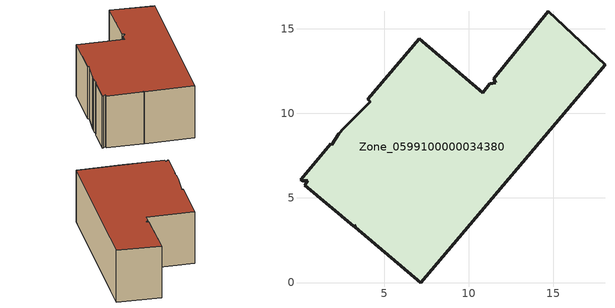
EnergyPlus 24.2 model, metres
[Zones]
Zone_0599100000034380
 floor ground (C_G): 2.63,9.14 4.17,10.69 4.05,10.83 7.07,14.42 10.83,11.23 11.24,11.74 11.61,11.82 11.48,12.04 14.71,16.03 18.06,12.89 7.18,0 3.29,3.26 3.25,3.43 3.21,3.33 0.3,5.76 0.48,6.03 0.17,6.01 0.06,6.09 1.85,8.22 1.91,8.16 2.33,8.78 z0
 wall outside (C_F): 18.06,12.89 14.71,16.03 11.48,12.04 11.61,11.82 11.24,11.74 10.83,11.23 7.07,14.42 4.05,10.83 4.17,10.69 2.63,9.14 2.33,8.78 1.91,8.16 1.85,8.22 0.06,6.09 0.17,6.01 0.48,6.03 0.3,5.76 3.21,3.33 3.25,3.43 3.29,3.26 7.18,0 18.06,12.89 z0:5.83
 roof outside (C_R): 2.33,8.78 1.91,8.16 1.85,8.22 0.06,6.09 0.17,6.01 0.48,6.03 0.3,5.76 3.21,3.33 3.25,3.43 3.29,3.26 7.18,0 18.06,12.89 14.71,16.03 11.48,12.04 11.61,11.82 11.24,11.74 10.83,11.23 7.07,14.42 4.05,10.83 4.17,10.69 2.63,9.14 z5.83
[BUILDING]
Pand.0599100000034380: North Axis=0; Terrain=City; Loads Convergence Tolerance Value=0.04; Temperature Convergence Tolerance Value=0.4; Solar Distribution=FullExterior; Maximum Number of Warmup Days=25; Minimum Number of Warmup Days=1
[Site:Location]
Rotterdam.The.Hague.AP_ZH_NLD Design_Conditions: Latitude=51.96; Longitude=4.45; Time Zone=1; Elevation=-4.5
[SITE:GROUNDTEMPERATURE:BUILDINGSURFACE]
18, 18, 18, 18, 18, 18, 18, 18, 18, 18, 18, 18
[MATERIAL] Thermal Absorptance=0.9; Solar Absorptance=0.7; Visible Absorptance=0.7
Name | Roughness | Thickness | Conductivity | Density | Specific Heat
G.D.1965 | MediumSmooth | 0.15 | 1 | 540 | 1210
F.D.1965 | Rough | 0.3 | 0.857143 | 1920 | 840
R.D.1965 | MediumRough | 0.2 | 0.08 | 1500 | 1000
[CONSTRUCTION]
C_G: G.D.1965
C_F: F.D.1965
C_R: R.D.1965
[ZONE]
Zone_0599100000034380: Type=1; Multiplier=1; Ceiling Height=Autocalculate; Volume=Autocalculate; Floor Area=autocalculate; Part of Total Floor Area=Yes
[ZONEINFILTRATION:DESIGNFLOWRATE]
Infil_Zone_0599100000034380: Zone or ZoneList or Space or SpaceList=Zone_0599100000034380; Schedule=AlwaysOn; Design Flow Rate Calculation Method=Flow/Area; Flow Rate per Floor Area=0.0042; Constant Term Coefficient=1; Temperature Term Coefficient=0; Velocity Term Coefficient=0; Velocity Squared Term Coefficient=0
[HVACTEMPLATE:ZONE:IDEALLOADSAIRSYSTEM]
Zone_0599100000034380: Maximum Heating Supply Air Temperature=50; Minimum Cooling Supply Air Temperature=13; Maximum Heating Supply Air Humidity Ratio=0.0156; Minimum Cooling Supply Air Humidity Ratio=0.0077; Heating Limit=NoLimit; Cooling Limit=NoLimit; Dehumidification Control Type=ConstantSensibleHeatRatio; Cooling Sensible Heat Ratio=0.7; Dehumidification Setpoint=60; Humidification Control Type=None; Humidification Setpoint=30; Outdoor Air Method=None; Outdoor Air Flow Rate per Person=0.00944; Outdoor Air Flow Rate per Zone Floor Area=0; Outdoor Air Flow Rate per Zone=0; Demand Controlled Ventilation Type=None; Outdoor Air Economizer Type=NoEconomizer; Heat Recovery Type=None; Sensible Heat Recovery Effectiveness=0.7; Latent Heat Recovery Effectiveness=0.65
[ZONECONTROL:THERMOSTAT]
ThermostatControl_Zone_0599100000034380: Zone or ZoneList=Zone_0599100000034380; Control Type Schedule=DualSetpointControlType; Control 1=Thermostat_Zone_0599100000034380; Temperature Difference Between Cutout And Setpoint=0
[THERMOSTATSETPOINT:DUALSETPOINT]
Thermostat_Zone_0599100000034380: Heating Setpoint Temperature Schedule=HeatingSetpoint_Zone_0599100000034380; Cooling Setpoint Temperature Schedule=CoolingSetpoint_Zone_0599100000034380
[SCHEDULE:COMPACT]
HeatingSetpoint_Zone_0599100000034380: Through: 12/31, For: AllDays, Until: 24:00, 21
CoolingSetpoint_Zone_0599100000034380: Through: 12/31, For: AllDays, Until: 24:00, 24
DualSetpointControlType: Through: 12/31, For: AllDays, Until: 24:00, 4
AlwaysOn: Through: 12/31, For: AllDays, Until: 24:00, 1
